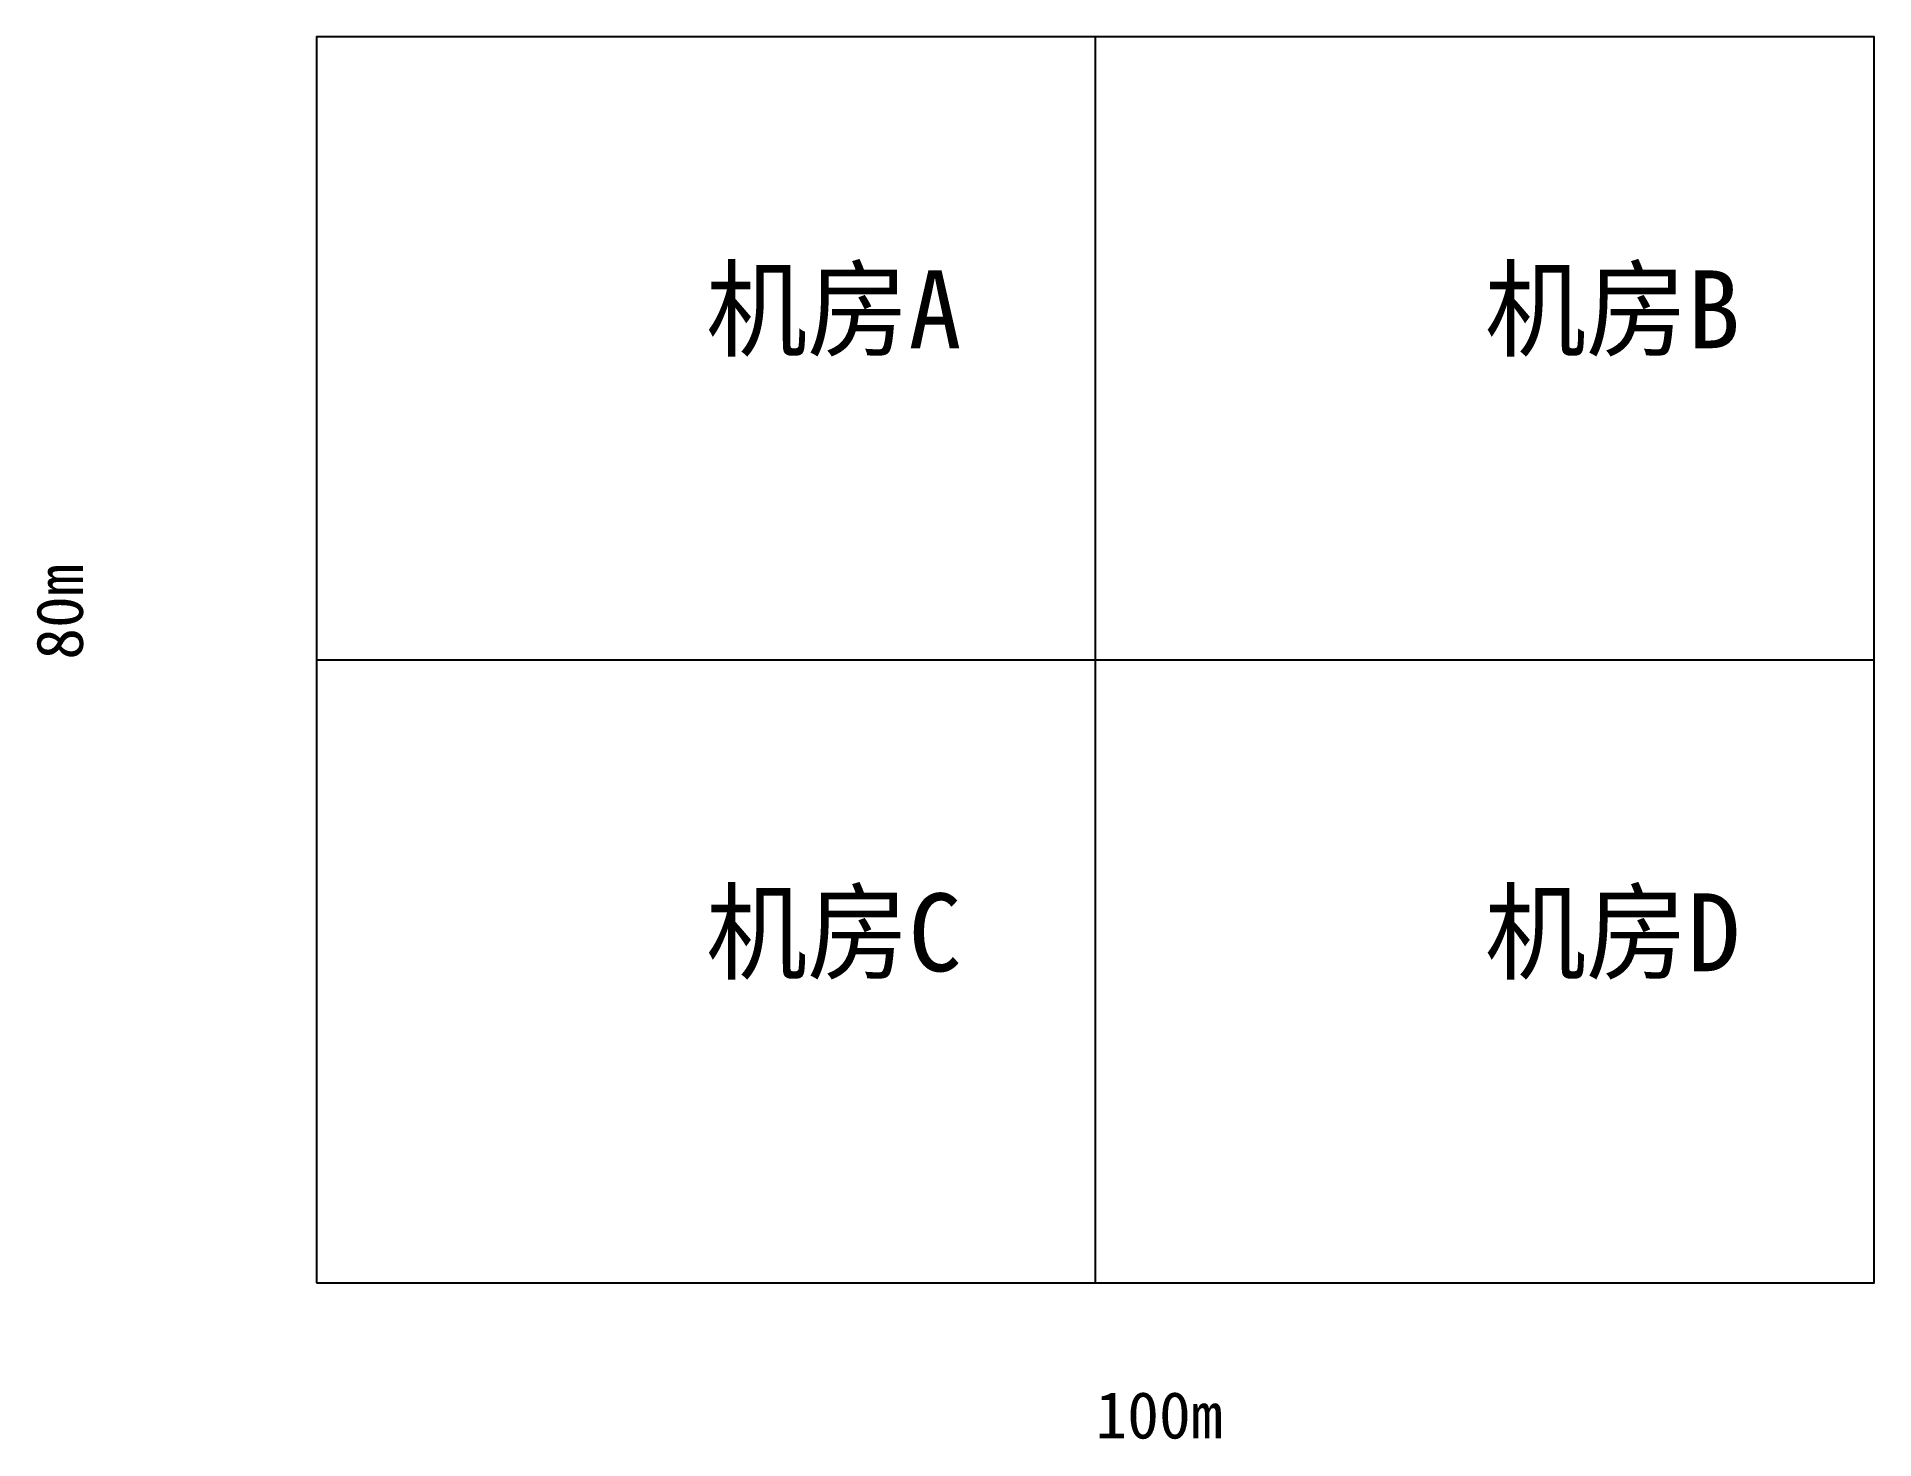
# Model space of a CAD drawing. Header units: metres. Extents: x -18 to 100, y -10 to 80.
import ezdxf

# ---------------------------------------------------------------- set-up
doc = ezdxf.new("R2010")
doc.units = ezdxf.units.M
for name, color, linetype in [('建筑轮廓', 1, 'Continuous'), ('文字', 3, 'Continuous'), ('标注', 2, 'Continuous')]:
    doc.layers.add(name, color=color, linetype=linetype)

msp = doc.modelspace()

# ---------------------------------------------------------------- linework, layer by layer
at = {"layer": '建筑轮廓'}
for p, q in [((50, 0), (50, 80)), ((0, 40), (100, 40))]:
    msp.add_line(p, q, dxfattribs=at)
msp.add_lwpolyline([(0, 0), (100, 0), (100, 80), (0, 80), (0, 0)], close=True, dxfattribs=at)

# ---------------------------------------------------------------- texts
at = {"layer": '文字'}
for s, p in [('机房A', (25, 60)), ('机房B', (75, 60)), ('机房C', (25, 20)), ('机房D', (75, 20))]:
    msp.add_text(s, height=5, dxfattribs=at).set_placement(p)
at = {"layer": '标注'}
msp.add_text('80m', height=3, rotation=90, dxfattribs=at).set_placement((-15, 40))
msp.add_text('100m', height=3, dxfattribs=at).set_placement((50, -10))

doc.saveas('drawing.dxf')
